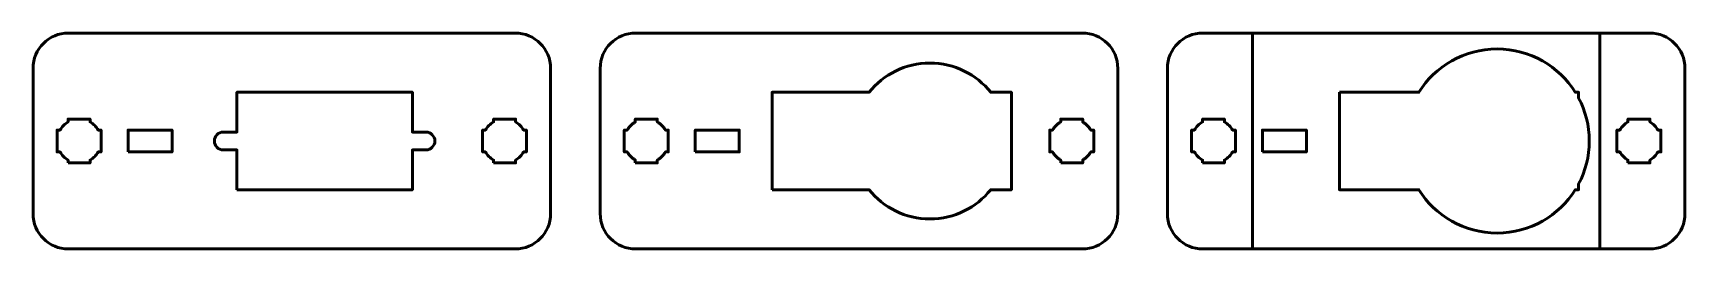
# Model space of a CAD drawing. Header units: centimetres. Extents: x -15.2 to 8.2, y -16.4 to -13.3.
import ezdxf

# ---------------------------------------------------------------- set-up
doc = ezdxf.new("R2010")
doc.units = ezdxf.units.CM
doc.header["$MEASUREMENT"] = 0
doc.layers.add('Layer 1', color=7, linetype='Continuous')

msp = doc.modelspace()

# ---------------------------------------------------------------- linework, layer by layer
at = {"layer": 'Layer 1', "lineweight": 53}
for points, knots in [([(-15.15003, -15.87494), (-15.15003, -16.15194), (-14.92694, -16.37503), (-14.64994, -16.37503), (-14.64994, -16.37503), (-14.64994, -16.37503), (-8.35007, -16.37503), (-8.35007, -16.37503), (-8.35007, -16.37503), (-8.07293, -16.37503), (-7.84997, -16.15194), (-7.84997, -15.87494), (-7.84997, -15.87494), (-7.84997, -15.87494), (-7.84997, -13.82507), (-7.84997, -13.82507), (-7.84997, -13.82507), (-7.84997, -13.54793), (-8.07293, -13.32497), (-8.35007, -13.32497), (-8.35007, -13.32497), (-8.35007, -13.32497), (-14.64994, -13.32497), (-14.64994, -13.32497), (-14.64994, -13.32497), (-14.92694, -13.32497), (-15.15003, -13.54793), (-15.15003, -13.82507), (-15.15003, -13.82507), (-15.15003, -13.82507), (-15.15003, -15.87494), (-15.15003, -15.87494)], [0, 0, 0, 0, 0.125, 0.125, 0.125, 0.125, 0.25, 0.25, 0.25, 0.25, 0.375, 0.375, 0.375, 0.375, 0.5, 0.5, 0.5, 0.5, 0.625, 0.625, 0.625, 0.625, 0.75, 0.75, 0.75, 0.75, 0.875, 0.875, 0.875, 0.875, 1, 1, 1, 1]), ([(-7.15003, -15.87494), (-7.15003, -16.15194), (-6.92694, -16.37503), (-6.64994, -16.37503), (-6.64994, -16.37503), (-6.64994, -16.37503), (-0.35007, -16.37503), (-0.35007, -16.37503), (-0.35007, -16.37503), (-0.07293, -16.37503), (0.15003, -16.15194), (0.15003, -15.87494), (0.15003, -15.87494), (0.15003, -15.87494), (0.15003, -13.82507), (0.15003, -13.82507), (0.15003, -13.82507), (0.15003, -13.54793), (-0.07293, -13.32497), (-0.35007, -13.32497), (-0.35007, -13.32497), (-0.35007, -13.32497), (-6.64994, -13.32497), (-6.64994, -13.32497), (-6.64994, -13.32497), (-6.92694, -13.32497), (-7.15003, -13.54793), (-7.15003, -13.82507), (-7.15003, -13.82507), (-7.15003, -13.82507), (-7.15003, -15.87494), (-7.15003, -15.87494)], [0, 0, 0, 0, 0.125, 0.125, 0.125, 0.125, 0.25, 0.25, 0.25, 0.25, 0.375, 0.375, 0.375, 0.375, 0.5, 0.5, 0.5, 0.5, 0.625, 0.625, 0.625, 0.625, 0.75, 0.75, 0.75, 0.75, 0.875, 0.875, 0.875, 0.875, 1, 1, 1, 1]), ([(0.84997, -15.87494), (0.84997, -16.15194), (1.07306, -16.37503), (1.35006, -16.37503), (1.35006, -16.37503), (1.35006, -16.37503), (7.64993, -16.37503), (7.64993, -16.37503), (7.64993, -16.37503), (7.92707, -16.37503), (8.15003, -16.15194), (8.15003, -15.87494), (8.15003, -15.87494), (8.15003, -15.87494), (8.15003, -13.82507), (8.15003, -13.82507), (8.15003, -13.82507), (8.15003, -13.54793), (7.92707, -13.32497), (7.64993, -13.32497), (7.64993, -13.32497), (7.64993, -13.32497), (1.35006, -13.32497), (1.35006, -13.32497), (1.35006, -13.32497), (1.07306, -13.32497), (0.84997, -13.54793), (0.84997, -13.82507), (0.84997, -13.82507), (0.84997, -13.82507), (0.84997, -15.87494), (0.84997, -15.87494)], [0, 0, 0, 0, 0.125, 0.125, 0.125, 0.125, 0.25, 0.25, 0.25, 0.25, 0.375, 0.375, 0.375, 0.375, 0.5, 0.5, 0.5, 0.5, 0.625, 0.625, 0.625, 0.625, 0.75, 0.75, 0.75, 0.75, 0.875, 0.875, 0.875, 0.875, 1, 1, 1, 1]), ([(-4.72495, -15.53753), (-4.72495, -15.53753), (-4.72495, -14.16253), (-4.72495, -14.16253), (-4.72495, -14.16253), (-4.72495, -14.16253), (-3.35859, -14.16253), (-3.35859, -14.16253), (-3.35859, -14.16253), (-3.15698, -13.91108), (-2.84729, -13.75001), (-2.49999, -13.75001), (-2.49999, -13.75001), (-2.1527, -13.75001), (-1.84302, -13.91108), (-1.64141, -14.16253), (-1.64141, -14.16253), (-1.64141, -14.16253), (-1.34996, -14.16253), (-1.34996, -14.16253), (-1.34996, -14.16253), (-1.34996, -14.16253), (-1.34996, -15.53753), (-1.34996, -15.53753), (-1.34996, -15.53753), (-1.34996, -15.53753), (-1.64143, -15.53753), (-1.64143, -15.53753), (-1.64143, -15.53753), (-1.84304, -15.78895), (-2.15272, -15.95001), (-2.49999, -15.95001), (-2.49999, -15.95001), (-2.84727, -15.95001), (-3.15695, -15.78895), (-3.35857, -15.53753), (-3.35857, -15.53753), (-3.35857, -15.53753), (-4.72495, -15.53753), (-4.72495, -15.53753)], [0, 0, 0, 0, 0.1, 0.1, 0.1, 0.1, 0.2, 0.2, 0.2, 0.2, 0.3, 0.3, 0.3, 0.3, 0.4, 0.4, 0.4, 0.4, 0.5, 0.5, 0.5, 0.5, 0.6, 0.6, 0.6, 0.6, 0.7, 0.7, 0.7, 0.7, 0.8, 0.8, 0.8, 0.8, 0.9, 0.9, 0.9, 0.9, 1, 1, 1, 1]), ([(-12.27495, -15.53753), (-12.27495, -15.53753), (-12.27495, -14.97503), (-12.27495, -14.97503), (-12.27495, -14.97503), (-12.27495, -14.97503), (-12.46732, -14.97503), (-12.46732, -14.97503), (-12.46732, -14.97503), (-12.53635, -14.97503), (-12.59232, -14.91906), (-12.59232, -14.85003), (-12.59232, -14.85003), (-12.59232, -14.781), (-12.53635, -14.72503), (-12.46732, -14.72503), (-12.46732, -14.72503), (-12.46732, -14.72503), (-12.27495, -14.72503), (-12.27495, -14.72503), (-12.27495, -14.72503), (-12.27495, -14.72503), (-12.27495, -14.16253), (-12.27495, -14.16253), (-12.27495, -14.16253), (-11.33625, -14.16253), (-10.73866, -14.16253), (-9.79996, -14.16253), (-9.79996, -14.16253), (-9.79996, -14.16253), (-9.79996, -14.72503), (-9.79996, -14.72503), (-9.79996, -14.72503), (-9.79996, -14.72503), (-9.6076, -14.72503), (-9.6076, -14.72503), (-9.6076, -14.72503), (-9.53857, -14.72503), (-9.4826, -14.781), (-9.4826, -14.85003), (-9.4826, -14.85003), (-9.4826, -14.91906), (-9.53857, -14.97503), (-9.6076, -14.97503), (-9.6076, -14.97503), (-9.6076, -14.97503), (-9.79996, -14.97503), (-9.79996, -14.97503), (-9.79996, -14.97503), (-9.79996, -14.97503), (-9.79996, -15.53753), (-9.79996, -15.53753), (-9.79996, -15.53753), (-10.76104, -15.53753), (-11.31387, -15.53753), (-12.27495, -15.53753)], [0, 0, 0, 0, 0.07142857, 0.07142857, 0.07142857, 0.07142857, 0.14285714, 0.14285714, 0.14285714, 0.14285714, 0.21428571, 0.21428571, 0.21428571, 0.21428571, 0.28571429, 0.28571429, 0.28571429, 0.28571429, 0.35714286, 0.35714286, 0.35714286, 0.35714286, 0.42857143, 0.42857143, 0.42857143, 0.42857143, 0.5, 0.5, 0.5, 0.5, 0.57142857, 0.57142857, 0.57142857, 0.57142857, 0.64285714, 0.64285714, 0.64285714, 0.64285714, 0.71428571, 0.71428571, 0.71428571, 0.71428571, 0.78571429, 0.78571429, 0.78571429, 0.78571429, 0.85714286, 0.85714286, 0.85714286, 0.85714286, 0.92857143, 0.92857143, 0.92857143, 0.92857143, 1, 1, 1, 1]), ([(-14.65493, -15.16), (-14.65493, -15.16), (-14.65493, -15.11855), (-14.65493, -15.11855), (-14.65493, -15.11855), (-14.70206, -15.09135), (-14.74124, -15.05206), (-14.76844, -15.00507), (-14.76844, -15.00507), (-14.76844, -15.00507), (-14.81, -15.00507), (-14.81, -15.00507), (-14.81, -15.00507), (-14.81, -15.00507), (-14.81, -14.85), (-14.81, -14.85), (-14.81, -14.85), (-14.81, -14.85), (-14.81, -14.69508), (-14.81, -14.69508), (-14.81, -14.69508), (-14.81, -14.69508), (-14.76844, -14.69508), (-14.76844, -14.69508), (-14.76844, -14.69508), (-14.74124, -14.64794), (-14.70206, -14.60879), (-14.65493, -14.5816), (-14.65493, -14.5816), (-14.65493, -14.5816), (-14.65493, -14.54001), (-14.65493, -14.54001), (-14.65493, -14.54001), (-14.65493, -14.54001), (-14.5, -14.54001), (-14.5, -14.54001), (-14.5, -14.54001), (-14.5, -14.54001), (-14.34492, -14.54001), (-14.34492, -14.54001), (-14.34492, -14.54001), (-14.34492, -14.54001), (-14.34492, -14.5816), (-14.34492, -14.5816), (-14.34492, -14.5816), (-14.29794, -14.60879), (-14.25864, -14.64794), (-14.23144, -14.69508), (-14.23144, -14.69508), (-14.23144, -14.69508), (-14.19, -14.69508), (-14.19, -14.69508), (-14.19, -14.69508), (-14.19, -14.69508), (-14.19, -14.85), (-14.19, -14.85), (-14.19, -14.85), (-14.19, -14.85), (-14.19, -15.00507), (-14.19, -15.00507), (-14.19, -15.00507), (-14.19, -15.00507), (-14.23144, -15.00507), (-14.23144, -15.00507), (-14.23144, -15.00507), (-14.25864, -15.05206), (-14.29794, -15.09135), (-14.34492, -15.11855), (-14.34492, -15.11855), (-14.34492, -15.11855), (-14.34492, -15.16), (-14.34492, -15.16), (-14.34492, -15.16), (-14.34492, -15.16), (-14.5, -15.16), (-14.5, -15.16), (-14.5, -15.16), (-14.5, -15.16), (-14.65493, -15.16), (-14.65493, -15.16)], [0, 0, 0, 0, 0.05, 0.05, 0.05, 0.05, 0.1, 0.1, 0.1, 0.1, 0.15, 0.15, 0.15, 0.15, 0.2, 0.2, 0.2, 0.2, 0.25, 0.25, 0.25, 0.25, 0.3, 0.3, 0.3, 0.3, 0.35, 0.35, 0.35, 0.35, 0.4, 0.4, 0.4, 0.4, 0.45, 0.45, 0.45, 0.45, 0.5, 0.5, 0.5, 0.5, 0.55, 0.55, 0.55, 0.55, 0.6, 0.6, 0.6, 0.6, 0.65, 0.65, 0.65, 0.65, 0.7, 0.7, 0.7, 0.7, 0.75, 0.75, 0.75, 0.75, 0.8, 0.8, 0.8, 0.8, 0.85, 0.85, 0.85, 0.85, 0.9, 0.9, 0.9, 0.9, 0.95, 0.95, 0.95, 0.95, 1, 1, 1, 1]), ([(-8.65493, -15.16), (-8.65493, -15.16), (-8.65493, -15.11855), (-8.65493, -15.11855), (-8.65493, -15.11855), (-8.70206, -15.09135), (-8.74124, -15.05206), (-8.76844, -15.00507), (-8.76844, -15.00507), (-8.76844, -15.00507), (-8.81, -15.00507), (-8.81, -15.00507), (-8.81, -15.00507), (-8.81, -15.00507), (-8.81, -14.85), (-8.81, -14.85), (-8.81, -14.85), (-8.81, -14.85), (-8.81, -14.69508), (-8.81, -14.69508), (-8.81, -14.69508), (-8.81, -14.69508), (-8.76844, -14.69508), (-8.76844, -14.69508), (-8.76844, -14.69508), (-8.74124, -14.64794), (-8.70206, -14.60879), (-8.65493, -14.5816), (-8.65493, -14.5816), (-8.65493, -14.5816), (-8.65493, -14.54001), (-8.65493, -14.54001), (-8.65493, -14.54001), (-8.65493, -14.54001), (-8.5, -14.54001), (-8.5, -14.54001), (-8.5, -14.54001), (-8.5, -14.54001), (-8.34492, -14.54001), (-8.34492, -14.54001), (-8.34492, -14.54001), (-8.34492, -14.54001), (-8.34492, -14.5816), (-8.34492, -14.5816), (-8.34492, -14.5816), (-8.29794, -14.60879), (-8.25864, -14.64794), (-8.23144, -14.69508), (-8.23144, -14.69508), (-8.23144, -14.69508), (-8.19, -14.69508), (-8.19, -14.69508), (-8.19, -14.69508), (-8.19, -14.69508), (-8.19, -14.85), (-8.19, -14.85), (-8.19, -14.85), (-8.19, -14.85), (-8.19, -15.00507), (-8.19, -15.00507), (-8.19, -15.00507), (-8.19, -15.00507), (-8.23144, -15.00507), (-8.23144, -15.00507), (-8.23144, -15.00507), (-8.25864, -15.05206), (-8.29794, -15.09135), (-8.34492, -15.11855), (-8.34492, -15.11855), (-8.34492, -15.11855), (-8.34492, -15.16), (-8.34492, -15.16), (-8.34492, -15.16), (-8.34492, -15.16), (-8.5, -15.16), (-8.5, -15.16), (-8.5, -15.16), (-8.5, -15.16), (-8.65493, -15.16), (-8.65493, -15.16)], [0, 0, 0, 0, 0.05, 0.05, 0.05, 0.05, 0.1, 0.1, 0.1, 0.1, 0.15, 0.15, 0.15, 0.15, 0.2, 0.2, 0.2, 0.2, 0.25, 0.25, 0.25, 0.25, 0.3, 0.3, 0.3, 0.3, 0.35, 0.35, 0.35, 0.35, 0.4, 0.4, 0.4, 0.4, 0.45, 0.45, 0.45, 0.45, 0.5, 0.5, 0.5, 0.5, 0.55, 0.55, 0.55, 0.55, 0.6, 0.6, 0.6, 0.6, 0.65, 0.65, 0.65, 0.65, 0.7, 0.7, 0.7, 0.7, 0.75, 0.75, 0.75, 0.75, 0.8, 0.8, 0.8, 0.8, 0.85, 0.85, 0.85, 0.85, 0.9, 0.9, 0.9, 0.9, 0.95, 0.95, 0.95, 0.95, 1, 1, 1, 1]), ([(-6.65493, -15.16), (-6.65493, -15.16), (-6.65493, -15.11855), (-6.65493, -15.11855), (-6.65493, -15.11855), (-6.70206, -15.09135), (-6.74124, -15.05206), (-6.76844, -15.00507), (-6.76844, -15.00507), (-6.76844, -15.00507), (-6.81, -15.00507), (-6.81, -15.00507), (-6.81, -15.00507), (-6.81, -15.00507), (-6.81, -14.85), (-6.81, -14.85), (-6.81, -14.85), (-6.81, -14.85), (-6.81, -14.69508), (-6.81, -14.69508), (-6.81, -14.69508), (-6.81, -14.69508), (-6.76844, -14.69508), (-6.76844, -14.69508), (-6.76844, -14.69508), (-6.74124, -14.64794), (-6.70206, -14.60879), (-6.65493, -14.5816), (-6.65493, -14.5816), (-6.65493, -14.5816), (-6.65493, -14.54001), (-6.65493, -14.54001), (-6.65493, -14.54001), (-6.65493, -14.54001), (-6.5, -14.54001), (-6.5, -14.54001), (-6.5, -14.54001), (-6.5, -14.54001), (-6.34492, -14.54001), (-6.34492, -14.54001), (-6.34492, -14.54001), (-6.34492, -14.54001), (-6.34492, -14.5816), (-6.34492, -14.5816), (-6.34492, -14.5816), (-6.29794, -14.60879), (-6.25864, -14.64794), (-6.23144, -14.69508), (-6.23144, -14.69508), (-6.23144, -14.69508), (-6.19, -14.69508), (-6.19, -14.69508), (-6.19, -14.69508), (-6.19, -14.69508), (-6.19, -14.85), (-6.19, -14.85), (-6.19, -14.85), (-6.19, -14.85), (-6.19, -15.00507), (-6.19, -15.00507), (-6.19, -15.00507), (-6.19, -15.00507), (-6.23144, -15.00507), (-6.23144, -15.00507), (-6.23144, -15.00507), (-6.25864, -15.05206), (-6.29794, -15.09135), (-6.34492, -15.11855), (-6.34492, -15.11855), (-6.34492, -15.11855), (-6.34492, -15.16), (-6.34492, -15.16), (-6.34492, -15.16), (-6.34492, -15.16), (-6.5, -15.16), (-6.5, -15.16), (-6.5, -15.16), (-6.5, -15.16), (-6.65493, -15.16), (-6.65493, -15.16)], [0, 0, 0, 0, 0.05, 0.05, 0.05, 0.05, 0.1, 0.1, 0.1, 0.1, 0.15, 0.15, 0.15, 0.15, 0.2, 0.2, 0.2, 0.2, 0.25, 0.25, 0.25, 0.25, 0.3, 0.3, 0.3, 0.3, 0.35, 0.35, 0.35, 0.35, 0.4, 0.4, 0.4, 0.4, 0.45, 0.45, 0.45, 0.45, 0.5, 0.5, 0.5, 0.5, 0.55, 0.55, 0.55, 0.55, 0.6, 0.6, 0.6, 0.6, 0.65, 0.65, 0.65, 0.65, 0.7, 0.7, 0.7, 0.7, 0.75, 0.75, 0.75, 0.75, 0.8, 0.8, 0.8, 0.8, 0.85, 0.85, 0.85, 0.85, 0.9, 0.9, 0.9, 0.9, 0.95, 0.95, 0.95, 0.95, 1, 1, 1, 1]), ([(-0.65493, -15.16), (-0.65493, -15.16), (-0.65493, -15.11855), (-0.65493, -15.11855), (-0.65493, -15.11855), (-0.70206, -15.09135), (-0.74124, -15.05206), (-0.76844, -15.00507), (-0.76844, -15.00507), (-0.76844, -15.00507), (-0.81, -15.00507), (-0.81, -15.00507), (-0.81, -15.00507), (-0.81, -15.00507), (-0.81, -14.85), (-0.81, -14.85), (-0.81, -14.85), (-0.81, -14.85), (-0.81, -14.69508), (-0.81, -14.69508), (-0.81, -14.69508), (-0.81, -14.69508), (-0.76844, -14.69508), (-0.76844, -14.69508), (-0.76844, -14.69508), (-0.74124, -14.64794), (-0.70206, -14.60879), (-0.65493, -14.5816), (-0.65493, -14.5816), (-0.65493, -14.5816), (-0.65493, -14.54001), (-0.65493, -14.54001), (-0.65493, -14.54001), (-0.65493, -14.54001), (-0.5, -14.54001), (-0.5, -14.54001), (-0.5, -14.54001), (-0.5, -14.54001), (-0.34492, -14.54001), (-0.34492, -14.54001), (-0.34492, -14.54001), (-0.34492, -14.54001), (-0.34492, -14.5816), (-0.34492, -14.5816), (-0.34492, -14.5816), (-0.29794, -14.60879), (-0.25864, -14.64794), (-0.23144, -14.69508), (-0.23144, -14.69508), (-0.23144, -14.69508), (-0.19, -14.69508), (-0.19, -14.69508), (-0.19, -14.69508), (-0.19, -14.69508), (-0.19, -14.85), (-0.19, -14.85), (-0.19, -14.85), (-0.19, -14.85), (-0.19, -15.00507), (-0.19, -15.00507), (-0.19, -15.00507), (-0.19, -15.00507), (-0.23144, -15.00507), (-0.23144, -15.00507), (-0.23144, -15.00507), (-0.25864, -15.05206), (-0.29794, -15.09135), (-0.34492, -15.11855), (-0.34492, -15.11855), (-0.34492, -15.11855), (-0.34492, -15.16), (-0.34492, -15.16), (-0.34492, -15.16), (-0.34492, -15.16), (-0.5, -15.16), (-0.5, -15.16), (-0.5, -15.16), (-0.5, -15.16), (-0.65493, -15.16), (-0.65493, -15.16)], [0, 0, 0, 0, 0.05, 0.05, 0.05, 0.05, 0.1, 0.1, 0.1, 0.1, 0.15, 0.15, 0.15, 0.15, 0.2, 0.2, 0.2, 0.2, 0.25, 0.25, 0.25, 0.25, 0.3, 0.3, 0.3, 0.3, 0.35, 0.35, 0.35, 0.35, 0.4, 0.4, 0.4, 0.4, 0.45, 0.45, 0.45, 0.45, 0.5, 0.5, 0.5, 0.5, 0.55, 0.55, 0.55, 0.55, 0.6, 0.6, 0.6, 0.6, 0.65, 0.65, 0.65, 0.65, 0.7, 0.7, 0.7, 0.7, 0.75, 0.75, 0.75, 0.75, 0.8, 0.8, 0.8, 0.8, 0.85, 0.85, 0.85, 0.85, 0.9, 0.9, 0.9, 0.9, 0.95, 0.95, 0.95, 0.95, 1, 1, 1, 1]), ([(1.34507, -15.16), (1.34507, -15.16), (1.34507, -15.11855), (1.34507, -15.11855), (1.34507, -15.11855), (1.29794, -15.09135), (1.25876, -15.05206), (1.23156, -15.00507), (1.23156, -15.00507), (1.23156, -15.00507), (1.19, -15.00507), (1.19, -15.00507), (1.19, -15.00507), (1.19, -15.00507), (1.19, -14.85), (1.19, -14.85), (1.19, -14.85), (1.19, -14.85), (1.19, -14.69508), (1.19, -14.69508), (1.19, -14.69508), (1.19, -14.69508), (1.23156, -14.69508), (1.23156, -14.69508), (1.23156, -14.69508), (1.25876, -14.64794), (1.29794, -14.60879), (1.34507, -14.5816), (1.34507, -14.5816), (1.34507, -14.5816), (1.34507, -14.54001), (1.34507, -14.54001), (1.34507, -14.54001), (1.34507, -14.54001), (1.5, -14.54001), (1.5, -14.54001), (1.5, -14.54001), (1.5, -14.54001), (1.65508, -14.54001), (1.65508, -14.54001), (1.65508, -14.54001), (1.65508, -14.54001), (1.65508, -14.5816), (1.65508, -14.5816), (1.65508, -14.5816), (1.70206, -14.60879), (1.74136, -14.64794), (1.76856, -14.69508), (1.76856, -14.69508), (1.76856, -14.69508), (1.81, -14.69508), (1.81, -14.69508), (1.81, -14.69508), (1.81, -14.69508), (1.81, -14.85), (1.81, -14.85), (1.81, -14.85), (1.81, -14.85), (1.81, -15.00507), (1.81, -15.00507), (1.81, -15.00507), (1.81, -15.00507), (1.76856, -15.00507), (1.76856, -15.00507), (1.76856, -15.00507), (1.74136, -15.05206), (1.70206, -15.09135), (1.65508, -15.11855), (1.65508, -15.11855), (1.65508, -15.11855), (1.65508, -15.16), (1.65508, -15.16), (1.65508, -15.16), (1.65508, -15.16), (1.5, -15.16), (1.5, -15.16), (1.5, -15.16), (1.5, -15.16), (1.34507, -15.16), (1.34507, -15.16)], [0, 0, 0, 0, 0.05, 0.05, 0.05, 0.05, 0.1, 0.1, 0.1, 0.1, 0.15, 0.15, 0.15, 0.15, 0.2, 0.2, 0.2, 0.2, 0.25, 0.25, 0.25, 0.25, 0.3, 0.3, 0.3, 0.3, 0.35, 0.35, 0.35, 0.35, 0.4, 0.4, 0.4, 0.4, 0.45, 0.45, 0.45, 0.45, 0.5, 0.5, 0.5, 0.5, 0.55, 0.55, 0.55, 0.55, 0.6, 0.6, 0.6, 0.6, 0.65, 0.65, 0.65, 0.65, 0.7, 0.7, 0.7, 0.7, 0.75, 0.75, 0.75, 0.75, 0.8, 0.8, 0.8, 0.8, 0.85, 0.85, 0.85, 0.85, 0.9, 0.9, 0.9, 0.9, 0.95, 0.95, 0.95, 0.95, 1, 1, 1, 1]), ([(7.34507, -15.16), (7.34507, -15.16), (7.34507, -15.11855), (7.34507, -15.11855), (7.34507, -15.11855), (7.29794, -15.09135), (7.25876, -15.05206), (7.23156, -15.00507), (7.23156, -15.00507), (7.23156, -15.00507), (7.19, -15.00507), (7.19, -15.00507), (7.19, -15.00507), (7.19, -15.00507), (7.19, -14.85), (7.19, -14.85), (7.19, -14.85), (7.19, -14.85), (7.19, -14.69508), (7.19, -14.69508), (7.19, -14.69508), (7.19, -14.69508), (7.23156, -14.69508), (7.23156, -14.69508), (7.23156, -14.69508), (7.25876, -14.64794), (7.29794, -14.60879), (7.34507, -14.5816), (7.34507, -14.5816), (7.34507, -14.5816), (7.34507, -14.54001), (7.34507, -14.54001), (7.34507, -14.54001), (7.34507, -14.54001), (7.5, -14.54001), (7.5, -14.54001), (7.5, -14.54001), (7.5, -14.54001), (7.65508, -14.54001), (7.65508, -14.54001), (7.65508, -14.54001), (7.65508, -14.54001), (7.65508, -14.5816), (7.65508, -14.5816), (7.65508, -14.5816), (7.70206, -14.60879), (7.74136, -14.64794), (7.76856, -14.69508), (7.76856, -14.69508), (7.76856, -14.69508), (7.81, -14.69508), (7.81, -14.69508), (7.81, -14.69508), (7.81, -14.69508), (7.81, -14.85), (7.81, -14.85), (7.81, -14.85), (7.81, -14.85), (7.81, -15.00507), (7.81, -15.00507), (7.81, -15.00507), (7.81, -15.00507), (7.76856, -15.00507), (7.76856, -15.00507), (7.76856, -15.00507), (7.74136, -15.05206), (7.70206, -15.09135), (7.65508, -15.11855), (7.65508, -15.11855), (7.65508, -15.11855), (7.65508, -15.16), (7.65508, -15.16), (7.65508, -15.16), (7.65508, -15.16), (7.5, -15.16), (7.5, -15.16), (7.5, -15.16), (7.5, -15.16), (7.34507, -15.16), (7.34507, -15.16)], [0, 0, 0, 0, 0.05, 0.05, 0.05, 0.05, 0.1, 0.1, 0.1, 0.1, 0.15, 0.15, 0.15, 0.15, 0.2, 0.2, 0.2, 0.2, 0.25, 0.25, 0.25, 0.25, 0.3, 0.3, 0.3, 0.3, 0.35, 0.35, 0.35, 0.35, 0.4, 0.4, 0.4, 0.4, 0.45, 0.45, 0.45, 0.45, 0.5, 0.5, 0.5, 0.5, 0.55, 0.55, 0.55, 0.55, 0.6, 0.6, 0.6, 0.6, 0.65, 0.65, 0.65, 0.65, 0.7, 0.7, 0.7, 0.7, 0.75, 0.75, 0.75, 0.75, 0.8, 0.8, 0.8, 0.8, 0.85, 0.85, 0.85, 0.85, 0.9, 0.9, 0.9, 0.9, 0.95, 0.95, 0.95, 0.95, 1, 1, 1, 1]), ([(-13.81, -15.005), (-13.81, -15.005), (-13.81, -14.695), (-13.81, -14.695), (-13.81, -14.695), (-13.81, -14.695), (-13.19, -14.695), (-13.19, -14.695), (-13.19, -14.695), (-13.19, -14.695), (-13.19, -15.005), (-13.19, -15.005), (-13.19, -15.005), (-13.19, -15.005), (-13.81, -15.005), (-13.81, -15.005)], [0, 0, 0, 0, 0.25, 0.25, 0.25, 0.25, 0.5, 0.5, 0.5, 0.5, 0.75, 0.75, 0.75, 0.75, 1, 1, 1, 1]), ([(-5.81, -15.005), (-5.81, -15.005), (-5.81, -14.695), (-5.81, -14.695), (-5.81, -14.695), (-5.81, -14.695), (-5.19, -14.695), (-5.19, -14.695), (-5.19, -14.695), (-5.19, -14.695), (-5.19, -15.005), (-5.19, -15.005), (-5.19, -15.005), (-5.19, -15.005), (-5.81, -15.005), (-5.81, -15.005)], [0, 0, 0, 0, 0.25, 0.25, 0.25, 0.25, 0.5, 0.5, 0.5, 0.5, 0.75, 0.75, 0.75, 0.75, 1, 1, 1, 1]), ([(2.19, -15.005), (2.19, -15.005), (2.19, -14.695), (2.19, -14.695), (2.19, -14.695), (2.19, -14.695), (2.81, -14.695), (2.81, -14.695), (2.81, -14.695), (2.81, -14.695), (2.81, -15.005), (2.81, -15.005), (2.81, -15.005), (2.81, -15.005), (2.19, -15.005), (2.19, -15.005)], [0, 0, 0, 0, 0.25, 0.25, 0.25, 0.25, 0.5, 0.5, 0.5, 0.5, 0.75, 0.75, 0.75, 0.75, 1, 1, 1, 1])]:
    msp.add_open_spline(points, degree=3, knots=knots, dxfattribs=at)
at = {"layer": 'Layer 1', "color": 250, "lineweight": 53}
for points in [[(2.04997, -13.32497), (2.04997, -13.32497), (2.04997, -16.37503), (2.04997, -16.37503)], [(6.95003, -13.32497), (6.95003, -13.32497), (6.95003, -16.37503), (6.95003, -16.37503)]]:
    msp.add_open_spline(points, degree=3, dxfattribs=at)
msp.add_open_spline([(3.27505, -14.16253), (3.27505, -14.16253), (4.39661, -14.16253), (4.39661, -14.16253), (4.39661, -14.16253), (4.62627, -13.79478), (5.03457, -13.55002), (5.49997, -13.55002), (5.49997, -13.55002), (5.9654, -13.55002), (6.37371, -13.79478), (6.60337, -14.16253), (6.60337, -14.16253), (6.60337, -14.16253), (6.65004, -14.16253), (6.65004, -14.16253), (6.65004, -14.16253), (6.65004, -14.16253), (6.65004, -14.24363), (6.65004, -14.24363), (6.65004, -14.24363), (6.74574, -14.42468), (6.79999, -14.63101), (6.79999, -14.85), (6.79999, -14.85), (6.79999, -15.069), (6.74573, -15.27532), (6.65004, -15.45639), (6.65004, -15.45639), (6.65004, -15.45639), (6.65004, -15.53753), (6.65004, -15.53753), (6.65004, -15.53753), (6.65004, -15.53753), (6.60334, -15.53753), (6.60334, -15.53753), (6.60334, -15.53753), (6.37369, -15.90526), (5.96539, -16.15002), (5.49997, -16.15002), (5.49997, -16.15002), (5.03459, -16.15002), (4.62631, -15.90526), (4.39664, -15.53753), (4.39664, -15.53753), (4.39664, -15.53753), (3.27505, -15.53753), (3.27505, -15.53753), (3.27505, -15.53753), (3.27505, -15.53753), (3.27505, -14.16253), (3.27505, -14.16253)], degree=3, knots=[0, 0, 0, 0, 0.07692308, 0.07692308, 0.07692308, 0.07692308, 0.15384615, 0.15384615, 0.15384615, 0.15384615, 0.23076923, 0.23076923, 0.23076923, 0.23076923, 0.30769231, 0.30769231, 0.30769231, 0.30769231, 0.38461538, 0.38461538, 0.38461538, 0.38461538, 0.46153846, 0.46153846, 0.46153846, 0.46153846, 0.53846154, 0.53846154, 0.53846154, 0.53846154, 0.61538462, 0.61538462, 0.61538462, 0.61538462, 0.69230769, 0.69230769, 0.69230769, 0.69230769, 0.76923077, 0.76923077, 0.76923077, 0.76923077, 0.84615385, 0.84615385, 0.84615385, 0.84615385, 0.92307692, 0.92307692, 0.92307692, 0.92307692, 1, 1, 1, 1], dxfattribs=at)

doc.saveas('drawing.dxf')
